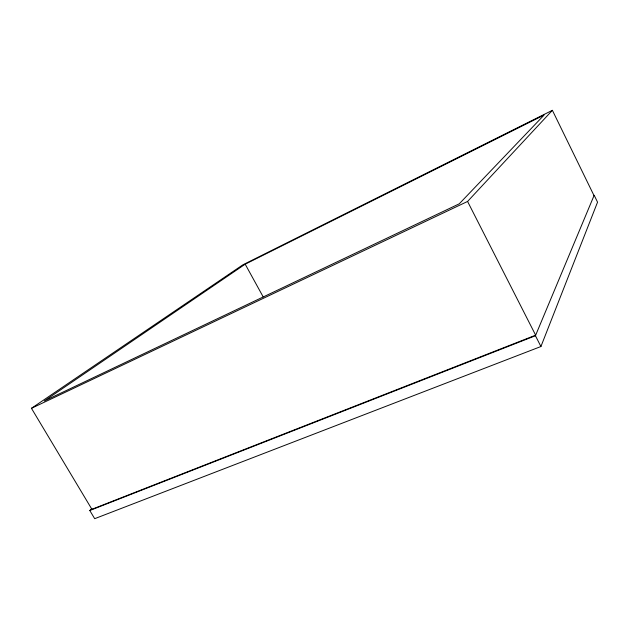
<?xml version="1.0" encoding="UTF-8"?>
<svg xmlns="http://www.w3.org/2000/svg" width="629" height="629" viewBox="0 0 629 629"><rect width="100%" height="100%" fill="white"/><g stroke="black" fill="none" stroke-linecap="round" stroke-linejoin="round"><path stroke-width="0.94" d="M540.924 346.524L597.55 202.168L594.177 195.257L535.436 335.744L89.79 510.504L94.688 518.681L540.924 346.524L535.436 335.744M467.575 201.453L535.641 335.178L91.905 509.301L31.45 408.307L467.575 201.453L552.38 110.319L594.012 195.588M89.79 510.504L91.968 508.523M245.192 264.188L44.219 401.011L459.256 203.82L544.069 115.068L245.192 264.188L263.174 296.872M31.45 408.307L242.778 264.88L552.38 110.319"/></g></svg>
